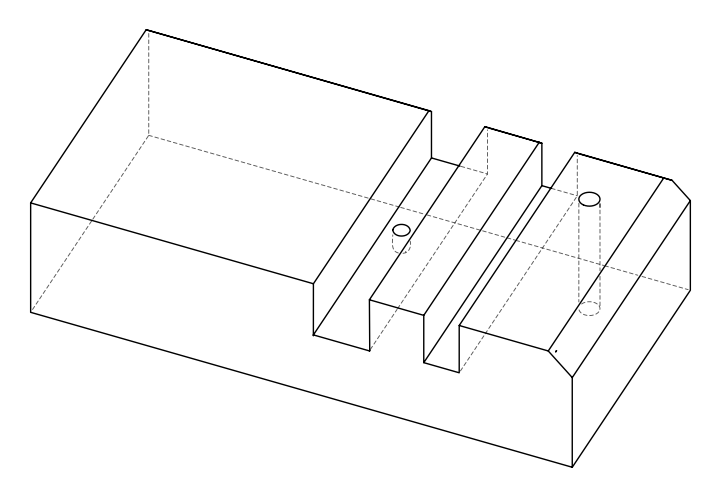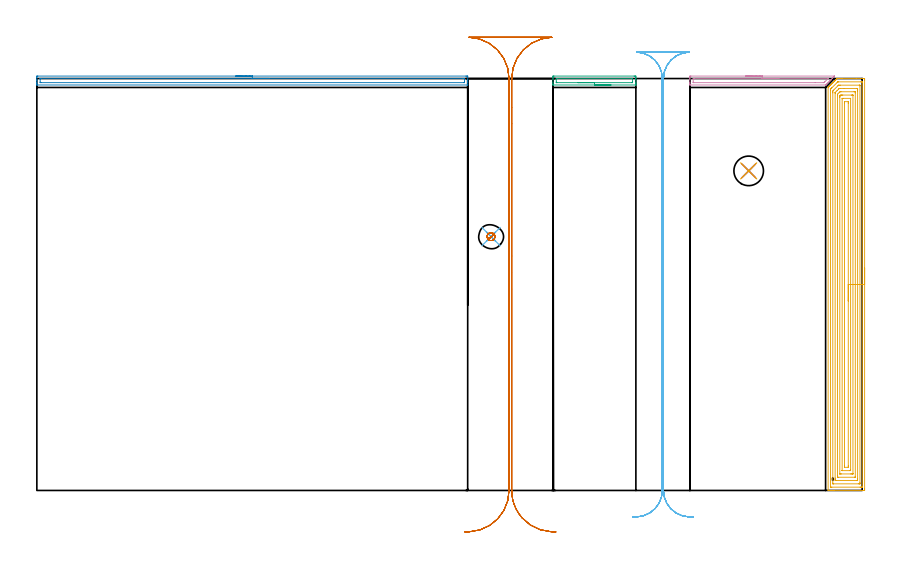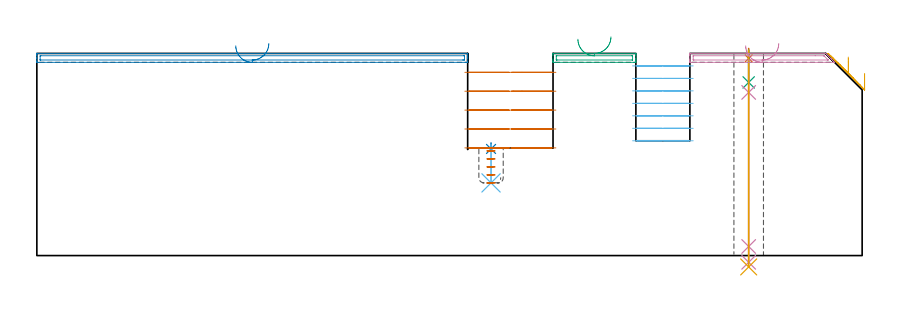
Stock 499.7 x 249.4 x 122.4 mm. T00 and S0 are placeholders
(PLAN: 13 operations, 8 tool changes, 43 min)
(1 SPOT_DRILL | STEP1HOLE | NXT0321_9005460120000 | 0.05 min | 183 mm3)
(2 SPOT_DRILL_1 | STEP1POCKET | NXT0321_9005460120000 | 0.04 min | 6351 mm3)
(3 DRILL_BLIND_HOLE_INTO_CENTER | STEP1HOLE | NXT0301_088 | 0.08 min | 1549 mm3)
(4 GUN_DRILL_THROUGH_HOLE | STEP1HOLE | UGT0307_008 | 0.61 min | 10035 mm3)
(5 DRILL_TO_ENLARGE_THROUGH_HOLE | STEP1HOLE | UGT0301_249 | 0.53 min | 18964 mm3)
(6 DRILL_BLIND_HOLE_INTO_CENTER_1 | STEP1POCKET | NXT0301_128 | 0.11 min | 2348 mm3)
(7 MILL_ROUGH_BLIND_HOLE_CONTOUR | STEP1POCKET | UGT0201_089 | Spiral | 0.6 min | 2448 mm3)
(8 AREA_MILL | FG_CHAMFER_SURFACE | UGT0205_001 | 4.37 min | 3859 mm3)
(9 AREA_MILL_1 | FG_CHAMFER_SURFACE_1 | UGT0205_001 | 0.99 min | 835 mm3)
(10 AREA_MILL_2 | FG_CHAMFER_SURFACE_2 | UGT0205_001 | 1.56 min | 1374 mm3)
(11 AREA_MILL_3 | FG_CHAMFER_SURFACE_3 | UGT0205_001 | 16.3 min | 60800 mm3)
(12 MILL_RECTANGULAR_SLOT | SLOT_RECTANGULAR | UGT0201_004 | Follow Part, ap 8, ae 75% | 8.99 min | 431344 mm3)
(13 MILL_RECTANGULAR_SLOT_1 | SLOT_RECTANGULAR_1 | UGT0201_005 | Follow Part, ap 12.5, ae 75% | 8.77 min | 728581 mm3)
(TOOL NXT0321_9005460120000 | NC Spot Drill, 142deg, 12mm, Carbide, Uncoated | D12 PA142 FL30 Z2)
(TOOL NXT0301_088 | Carbide Drill 11.7mm [860.1-1170-035A1-MM 2214] | D11.7 PA140 FL55 Z2)
(TOOL UGT0307_008 | Gun Drill 11 mm | D11 PA130 FL24 Z1)
(TOOL UGT0301_249 | Twist Drill 17.9 mm | D17.9 PA118 FL130 Z2)
(TOOL NXT0301_128 | Carbide Drill 12mm [861.1-1200-036A1-GP GC34] | D12 PA150 FL37.4 Z2)
(TOOL UGT0201_089 | End mill 10 mm | D10 R3 FL22 Z4)
(TOOL UGT0205_001 | Chamfer Mill 20 x 3 x 45 deg. | D20 FL50 Z2)
(TOOL UGT0201_004 | End Mill 32 mm | D32 FL53 Z6)
(TOOL UGT0201_005 | End Mill 50 mm | D50 FL150 Z8)
(OP 1 SPOT_DRILL)
G17 G21 G94 G90
T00 M6
G54
G17 G0 G90 X431. Y193.5 S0 M3
G43 Z132.4 H0
G94 G81 G98 Z119.4 F250. R125.4
G80
M5
M2
(OP 2 SPOT_DRILL_1)
G17 G21 G94 G90
T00 M6
G54
G17 G0 G90 X275. Y153.7 S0 M3
G43 Z132.4 H0
G94 G81 G98 Z64.563 F250. R68.2
G80
M5
M2
(OP 3 DRILL_BLIND_HOLE_INTO_CENTER)
G17 G21 G94 G90
T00 M6
G54
G17 G0 G90 X431. Y193.5 S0 M3
G43 Z132.4 H1
G94 G81 G98 Z104.85 F250. R124.4
G80
M5
M2
(OP 4 GUN_DRILL_THROUGH_HOLE)
G17 G21 G94 G90
T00 M6
G54
G17 G0 G90 X431. Y193.5 M8
G43 Z132.4 H0
Z118.263
S716 M3
G94 G1 Z98.787 F125. M26
G4 X.084
Z5.5 F250.
G4 X.084
Z-4.065 F125.
G4 X.084
M5
M9
G0 Z118.263
Z132.4
M2
(OP 5 DRILL_TO_ENLARGE_THROUGH_HOLE)
G17 G21 G94 G90
T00 M6
G54
G17 G0 G90 X431. Y193.5 S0 M3
G43 Z132.4 H0
G94 G73 G98 Z-6.878 F250. Q16.16 R124.4
G80
M5
M2
(OP 6 DRILL_BLIND_HOLE_INTO_CENTER_1)
G17 G21 G94 G90
T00 M6
G54
G17 G0 G90 X275. Y153.7 S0 M3
G43 Z132.4 H1
G94 G81 G98 Z44. F250. R67.2
G80
M5
M2
(OP 7 MILL_ROUGH_BLIND_HOLE_CONTOUR)
G17 G21 G94 G90
T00 M6
G54
G17 G0 G90 X275. Y153.7 S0 M3
G43 Z132.4 H0
Z63.36
G94 G3 X275.142 Y155.958 R1.133 F250.
X272.619 Y154.001 R2.258
X274.699 Y151.319 R2.4
X272.619 Y154.001 R-2.4
X273.659 Y152.66 R1.2
X275. Y153.7 R1.2
G0 Z132.4
Z58.52
G3 X275.142 Y155.958 R1.133
X272.619 Y154.001 R2.258
X274.699 Y151.319 R2.4
X272.619 Y154.001 R-2.4
X273.659 Y152.66 R1.2
X275. Y153.7 R1.2
G0 Z132.4
Z53.68
G3 X275.142 Y155.958 R1.133
X272.619 Y154.001 R2.258
X274.699 Y151.319 R2.4
X272.619 Y154.001 R-2.4
X273.659 Y152.66 R1.2
X275. Y153.7 R1.2
G0 Z132.4
Z48.84
G3 X275.142 Y155.958 R1.133
X272.619 Y154.001 R2.258
X274.699 Y151.319 R2.4
X272.619 Y154.001 R-2.4
X273.659 Y152.66 R1.2
X275. Y153.7 R1.2
G0 Z132.4
Z44.
G3 X275.142 Y155.958 R1.133
X272.619 Y154.001 R2.258
X274.699 Y151.319 R2.4
X272.619 Y154.001 R-2.4
X273.659 Y152.66 R1.2
X275. Y153.7 R1.2
G0 Z132.4
M5
M2
(OP 8 AREA_MILL)
G17 G21 G94 G90
T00 M6
G54
G17 G0 G90 X120.45 Y250.9 S1061 M3
G43 Z132.4 H0
Z127.
G94 G1 X120.488 Z126.128 F250.
X120.602 Z125.263
X120.791 Z124.412
X121.053 Z123.58
X121.387 Z122.774
X121.79 Z122.
X122.258 Z121.264
X122.79 Z120.572
X123.379 Z119.929
X124.022 Z119.34
X124.714 Z118.808
X125.45 Z118.34
X126.224 Z117.937
X127.03 Z117.603
X127.862 Z117.341
X128.714 Z117.152
X129.578 Z117.038
X130.45 Z117.
X259.801
X260.295 Y250.899 Z117.001
X260.784 Y250.894 Z117.003
X260.891 Y250.891 Z117.005
X260.9 Y250.41 Z117.485
Y248.642 Z119.252
Y248.072 Z119.825
Y247.758 Z120.138
Y247.188 Z120.708
Y246.874 Z121.021
Y245.848 Z122.052
X260.893 Y245.516 Z122.375
X260.891 Y245.503 Z122.388
X260.741 Y245.5 Z122.4
X0.158
X0.008 Y245.502 Z122.388
X0. Y245.517 Z122.374
Y245.848 Z122.051
Y246.245 Z121.654
Y246.874 Z121.021
Y248.072 Z119.825
Y248.642 Z119.252
Y250.126 Z117.77
X0.003 Y250.41 Z117.485
X0.009 Y250.891 Z117.005
X0.116 Y250.894 Z117.003
X0.605 Y250.9 Z117.
X130.45
Y249.486 Z118.414
X257.618
X258.51 Y249.485 Z118.415
X258.553 Y249.484 Z118.416
X258.89 Y249.467 Z118.433
X258.893 Y249.368 Z118.532
X258.899 Y249.142 Z118.758
X258.9 Y247.372 Z120.528
X258.895 Y246.986 Z120.914
X258.891 Y246.935 Z120.965
X258.887 Y246.92 Z120.98
X258.881 Y246.919 Z120.981
X258.83 Y246.916 Z120.984
X258.723 Y246.915 Z120.985
X258.51 Y246.914 Z120.986
X2.39 Y246.915 Z120.985
X2.347 Y246.916 Z120.984
X2.01 Y246.933 Z120.967
X2.007 Y247.032 Z120.868
X2.001 Y247.258 Z120.642
X2. Y249.028 Z118.872
X2.005 Y249.414 Z118.486
X2.009 Y249.465 Z118.435
X2.013 Y249.48 Z118.42
X2.019 Y249.482 Z118.418
X2.07 Y249.484 Z118.416
X2.177 Y249.485 Z118.415
X2.39 Y249.486 Z118.414
X130.45
X131.322 Z118.452
X132.186 Z118.566
X133.038 Z118.755
X133.87 Z119.017
X134.676 Z119.351
X135.45 Z119.754
X136.186 Z120.223
X136.878 Z120.754
X137.521 Z121.343
X138.11 Z121.986
X138.642 Z122.678
X139.11 Z123.414
X139.513 Z124.188
X139.847 Z124.994
X140.109 Z125.826
X140.298 Z126.678
X140.412 Z127.543
X140.45 Z128.414
G0 Z132.4
M5
M2
(OP 9 AREA_MILL_1)
G17 G21 G94 G90
T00 M6
G54
G17 G0 G90 X347.6 Y245.5 S1061 M3
G43 Z132.4 H0
G94 G1 X347.562 Z131.528 F250.
X347.448 Z130.663
X347.259 Z129.812
X346.997 Z128.98
X346.663 Z128.174
X346.26 Z127.4
X345.792 Z126.664
X345.26 Z125.972
X344.671 Z125.329
X344.028 Z124.739
X343.336 Z124.208
X342.6 Z123.74
X341.826 Z123.337
X341.02 Z123.003
X340.188 Z122.741
X339.336 Z122.552
X338.472 Z122.438
X337.6 Z122.4
X312.644
X312.508 Y245.502 Z122.388
X312.5 Y245.515 Z122.375
Y245.815 Z122.084
Y246.304 Z121.595
Y246.874 Z121.021
Y248.927 Z118.97
Y249.526 Z118.368
Y250.111 Z117.784
X312.503 Y250.41 Z117.485
X312.509 Y250.891 Z117.005
X312.602 Y250.894 Z117.003
X313.089 Y250.9 Z117.
X361.617
X362.111 Y250.899 Z117.001
X362.598 Y250.894 Z117.003
X362.691 Y250.891 Z117.005
X362.7 Y250.41 Z117.485
Y250.111 Z117.784
Y249.526 Z118.368
Y248.927 Z118.97
Y248.642 Z119.255
Y246.874 Z121.021
Y246.304 Z121.595
Y245.815 Z122.083
Y245.515 Z122.375
X362.692 Y245.502 Z122.388
X362.557 Y245.5 Z122.4
X337.6
Y246.914 Z120.986
X314.831
X314.652 Y246.915 Z120.985
X314.563 Y246.917 Z120.983
X314.521 Y246.921 Z120.979
X314.51 Y246.923 Z120.977
X314.508 Y246.938 Z120.962
X314.503 Y247.029 Z120.871
X314.5 Y247.242 Z120.658
X314.501 Y249.01 Z118.89
X314.507 Y249.38 Z118.52
X314.51 Y249.479 Z118.421
X314.554 Y249.481 Z118.419
X314.659 Y249.484 Z118.417
X314.872 Y249.486 Z118.414
X314.913
X360.369
X360.548 Y249.485 Z118.415
X360.637 Y249.483 Z118.417
X360.679 Y249.479 Z118.421
X360.69 Y249.477 Z118.423
X360.692 Y249.463 Z118.437
X360.697 Y249.371 Z118.529
X360.7 Y249.158 Z118.742
X360.699 Y247.39 Z120.51
X360.693 Y247.02 Z120.88
X360.69 Y246.921 Z120.979
X360.646 Y246.919 Z120.981
X360.541 Y246.917 Z120.983
X360.328 Y246.914 Z120.986
X360.287
X337.6
X336.728 Z121.024
X335.864 Z121.138
X335.012 Z121.326
X334.18 Z121.589
X333.374 Z121.923
X332.6 Z122.325
X331.864 Z122.794
X331.172 Z123.325
X330.529 Z123.915
X329.94 Z124.558
X329.408 Z125.25
X328.94 Z125.986
X328.537 Z126.76
X328.203 Z127.566
X327.941 Z128.398
X327.752 Z129.249
X327.638 Z130.114
X327.6 Z130.986
G0 Z132.4
M5
M2
(OP 10 AREA_MILL_2)
G17 G21 G94 G90
T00 M6
G54
G17 G0 G90 X429.2 Y250.9 S1061 M3
G43 Z132.4 H0
Z127.
G94 G1 X429.238 Z126.128 F250.
X429.352 Z125.263
X429.541 Z124.412
X429.803 Z123.58
X430.137 Z122.774
X430.54 Z122.
X431.009 Z121.264
X431.54 Z120.572
X432.129 Z119.929
X432.772 Z119.34
X433.464 Z118.808
X434.2 Z118.34
X434.974 Z117.937
X435.78 Z117.603
X436.612 Z117.341
X437.464 Z117.152
X438.328 Z117.038
X439.2 Z117.
X482.728
X482.985 Y250.897 Z117.002
X482.953 Y250.853 Z117.047
X482.512 Y250.41 Z117.486
X481.926 Y249.826 Z118.074
X481.821 Y249.72 Z118.179
X481.628 Y249.526 Z118.37
X481.061 Y248.961 Z118.939
X480.93 Y248.829 Z119.07
X480.744 Y248.642 Z119.254
X480.197 Y248.097 Z119.803
X479.86 Y247.758 Z120.138
X479.333 Y247.233 Z120.667
X478.976 Y246.874 Z121.022
X478.468 Y246.368 Z121.532
X478.091 Y245.99 Z121.907
X477.601 Y245.501 Z122.398
X477.599
X477.591 Y245.5 Z122.4
X395.54
X395.409 Y245.503 Z122.388
X395.407 Y245.514 Z122.377
X395.4 Y245.807 Z122.092
Y246.319 Z121.58
Y246.874 Z121.021
Y248.92 Z118.978
Y249.526 Z118.368
Y250.107 Z117.788
X395.403 Y250.41 Z117.485
X395.408 Y250.891 Z117.005
X395.498 Y250.894 Z117.003
X395.985 Y250.9 Z117.
X439.2
Y249.486 Z118.414
X478.851 Y249.485 Z118.415
X478.893 Y249.484 Z118.416
X479.11 Y249.47 Z118.43
X479.089 Y249.445 Z118.455
X479.014 Y249.365 Z118.535
X477.069 Y247.418 Z120.482
X476.793 Y247.147 Z120.753
X476.583 Y246.944 Z120.956
X476.545 Y246.921 Z120.979
X476.496 Y246.918 Z120.982
X476.39 Y246.915 Z120.985
X476.178 Y246.914 Z120.986
X471.274
X397.727
X397.548 Y246.915 Z120.985
X397.46 Y246.918 Z120.982
X397.422 Y246.921 Z120.979
X397.41 Y246.941 Z120.959
X397.405 Y247.028 Z120.872
X397.401 Y247.238 Z120.662
Y249.006 Z118.894
X397.406 Y249.371 Z118.529
X397.41 Y249.47 Z118.43
X397.451 Y249.479 Z118.421
X397.555 Y249.483 Z118.417
X397.767 Y249.486 Z118.414
X397.808
X439.2
X440.072 Z118.452
X440.937 Z118.566
X441.788 Z118.755
X442.62 Z119.017
X443.426 Z119.351
X444.2 Z119.754
X444.936 Z120.223
X445.628 Z120.754
X446.271 Z121.343
X446.861 Z121.986
X447.392 Z122.678
X447.86 Z123.414
X448.263 Z124.188
X448.597 Z124.994
X448.859 Z125.826
X449.048 Z126.678
X449.162 Z127.543
X449.2 Z128.414
G0 Z132.4
M5
M2
(OP 11 AREA_MILL_3)
G17 G21 G94 G90
T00 M6
G54
G17 G0 G90 X501.2 Y134.7 S1061 M3
G43 Z132.4 H0
Z110.3
G94 G1 Y134.662 Z109.428 F250.
Y134.548 Z108.564
Y134.359 Z107.712
Y134.097 Z106.88
Y133.763 Z106.074
Y133.36 Z105.3
Y132.892 Z104.564
Y132.36 Z103.872
Y131.771 Z103.229
Y131.128 Z102.64
Y130.436 Z102.108
Y129.7 Z101.64
Y128.926 Z101.237
Y128.12 Z100.903
Y127.288 Z100.641
Y126.436 Z100.452
Y125.572 Z100.338
Y124.7 Z100.3
Y1.034
X501.199 Y0.609 Z100.301
X501.195 Y0.147 Z100.303
X501.192 Y0.009 Z100.306
X500.737 Y0.005 Z100.76
X500.135 Y0. Z101.362
X482.812 Z118.683
X482.21 Z119.284
X481.65 Z119.847
X481.327 Z120.169
X480.767 Z120.729
X480.445 Z121.05
X479.438 Z122.061
X479.108 Z122.383
X479.102 Y0.007 Z122.388
X479.1 Y0.163 Z122.4
Y243.88
X479.104 Y243.996 Z122.389
X479.106 Y244.003 Z122.387
X479.243 Y244.143 Z122.256
X479.426 Y244.327 Z122.073
X479.563 Y244.465 Z121.934
X479.953 Y244.853 Z121.547
X480.059 Y244.959 Z121.441
X480.319 Y245.22 Z121.18
X480.445 Y245.347 Z121.051
X480.805 Y245.705 Z120.695
X480.973 Y245.874 Z120.526
X481.211 Y246.112 Z120.287
X481.327 Y246.229 Z120.169
X481.657 Y246.557 Z119.842
X481.888 Y246.788 Z119.612
X482.104 Y247.005 Z119.394
X482.21 Y247.111 Z119.286
X482.651 Y247.551 Z118.849
X483.092 Y247.994 Z118.404
X483.295 Y248.195 Z118.204
X483.362 Y248.262 Z118.138
X483.974 Y248.876 Z117.522
X484.214 Y249.114 Z117.286
X484.415 Y249.316 Z117.084
X484.487 Y249.386 Z117.012
X484.506 Y249.4 Z116.992
X484.856 Z116.643
X484.899 Z116.601
X485.739 Z115.756
X486.943 Z114.553
X487.503 Z113.991
X496.186 Z105.311
X499.855 Z101.642
X500.135 Y249.399 Z101.362
X500.737 Y249.395 Z100.76
X501.192 Y249.391 Z100.306
X501.195 Y249.253 Z100.303
X501.199 Y248.79 Z100.301
X501.2 Y248.322 Z100.3
Y124.7
X499.786 Z101.714
X499.785 Y2.189 Z101.715
X499.784 Y2.086 Z101.716
X499.781 Y2.036 Z101.719
X499.78 Y2.018 Z101.72
X499.752 Y2.01 Z101.748
X499.361 Y2.002 Z102.139
X498.973 Y2.001 Z102.527
X498.481 Y2. Z103.019
X481.327 Y2.001 Z120.173
X480.832 Y2.003 Z120.668
X480.619 Y2.01 Z120.881
X480.521 Y2.022 Z120.979
X480.515 Y2.324 Z120.985
Y2.395
Y242.471
Y242.541
X480.521 Y242.948 Z120.979
X480.719 Y243.157 Z120.781
X480.985 Y243.434 Z120.515
X481.157 Y243.607 Z120.343
X481.327 Y243.778 Z120.173
X484.555 Y247.005 Z116.945
X484.707 Y247.157 Z116.793
X484.856 Y247.304 Z116.644
X484.924 Y247.366 Z116.576
X484.951 Y247.389 Z116.549
X484.98 Y247.392 Z116.52
X485.102 Y247.397 Z116.398
X485.349 Y247.4 Z116.151
X498.973 Y247.399 Z102.527
X499.468 Y247.397 Z102.032
X499.681 Y247.39 Z101.819
X499.779 Y247.378 Z101.721
X499.785 Y247.076 Z101.715
Y247.005
X499.786 Y124.7 Z101.714
X498.372 Z103.128
X498.371 Y4.789 Z103.129
X498.369 Y4.18 Z103.131
X498.366 Y4.039 Z103.134
X498.365 Y4.012 Z103.135
X498.328 Y4.007 Z103.172
X498.267 Y4.002 Z103.233
X498.09 Y4.001 Z103.41
X497.386 Y4. Z104.114
X482.387 Y4.001 Z119.113
X482.21 Y4.004 Z119.29
X482.032 Y4.01 Z119.468
X481.935 Y4.019 Z119.565
X481.932 Y4.086 Z119.568
X481.93 Y4.18 Z119.57
X481.929 Y4.464 Z119.571
Y240.756
Y241.039
X481.934 Y241.649 Z119.566
X481.936 Y241.925 Z119.564
X482.21 Y242.207 Z119.29
X482.375 Y242.374 Z119.125
X485.037 Y245.037 Z116.463
X485.222 Y245.22 Z116.278
X485.396 Y245.384 Z116.104
X485.565 Y245.395 Z115.935
X485.739 Y245.398 Z115.761
X486.443 Y245.4 Z115.057
X497.913 Y245.399 Z103.587
X498.09 Y245.396 Z103.41
X498.268 Y245.39 Z103.232
X498.365 Y245.381 Z103.135
X498.368 Y245.314 Z103.132
X498.37 Y245.22 Z103.13
X498.371 Y244.935 Z103.129
X498.372 Y124.7 Z103.128
X496.957 Z104.543
Y6.859
X496.954 Y6.223 Z104.546
X496.95 Y6.016 Z104.55
X496.75 Y6.01 Z104.75
X496.326 Y6.001 Z105.174
X496.292 Y6. Z105.208
X483.94 Z117.56
X483.544 Y6.006 Z117.956
X483.353 Y6.01 Z118.147
X483.35 Y6.12 Z118.15
X483.344 Y6.604 Z118.156
X483.343 Y6.859 Z118.157
Y7.498
Y240.502
X483.344 Y240.756 Z118.156
X483.347 Y240.835 Z118.153
X483.35 Y240.872 Z118.15
X483.365 Y240.904 Z118.135
X483.465 Y241.011 Z118.035
X483.592 Y241.142 Z117.908
X484.479 Y242.03 Z117.021
X485.367 Y242.918 Z116.133
X485.739 Y243.288 Z115.761
X485.813 Y243.358 Z115.687
X485.839 Y243.379 Z115.661
X485.879 Y243.39 Z115.621
X485.985 Y243.395 Z115.515
X486.197 Y243.398 Z115.303
X486.621 Y243.4 Z114.879
X488.827 Z112.673
X496.36 Z105.14
X496.756 Y243.394 Z104.744
X496.947 Y243.39 Z104.553
X496.95 Y243.28 Z104.55
X496.956 Y242.796 Z104.544
X496.957 Y242.541 Z104.543
Y241.902
Y124.7
X495.543 Z105.957
X495.542 Y8.241 Z105.958
X495.54 Y8.107 Z105.96
X495.536 Y8.009 Z105.964
X495.522 Y8.006 Z105.978
X495.444 Y8.002 Z106.056
X495.198 Y8. Z106.302
X485.493 Z116.007
X484.856 Y8.007 Z116.644
X484.772 Y8.01 Z116.728
X484.762 Y8.342 Z116.738
X484.758 Y8.543 Z116.742
X484.757 Y8.644 Z116.743
X484.758 Y239.07 Z116.742
X484.768 Y239.863 Z116.732
X484.81 Y239.91 Z116.69
X484.856 Y239.958 Z116.644
X485.739 Y240.84 Z115.761
X486.145 Y241.238 Z115.355
X486.305 Y241.39 Z115.195
X486.621 Y241.396 Z114.879
X486.867 Y241.4 Z114.633
X494.807 Z106.693
X495.444 Y241.393 Z106.056
X495.528 Y241.39 Z105.972
X495.538 Y241.058 Z105.962
X495.542 Y240.857 Z105.958
X495.543 Y240.756 Z105.957
Y124.7
X494.129 Z107.371
X494.128 Y10.202 Z107.372
X494.127 Y10.088 Z107.373
X494.124 Y10.032 Z107.376
X494.122 Y10.012 Z107.378
X494.097 Y10.007 Z107.403
X493.679 Y10.002 Z107.821
X493.221 Y10. Z108.279
X492.797 Z108.703
X487.045 Z114.455
X486.621 Y10.004 Z114.879
X486.197 Y10.01 Z115.303
X486.177 Y10.011 Z115.323
X486.175 Y10.029 Z115.325
X486.173 Y10.076 Z115.327
X486.172 Y10.156 Z115.328
X486.171 Y10.278 Z115.329
X486.172 Y238.078 Z115.328
X486.173 Y238.531 Z115.327
X486.176 Y238.751 Z115.324
X486.178 Y238.802 Z115.322
X486.206 Y238.846 Z115.294
X486.321 Y238.97 Z115.179
X486.472 Y239.122 Z115.028
X486.621 Y239.268 Z114.879
X486.74 Y239.38 Z114.76
X486.85 Y239.39 Z114.65
X487.081 Y239.397 Z114.419
X487.503 Y239.399 Z113.997
X487.961 Y239.4 Z113.539
X493.255 Z108.245
X493.679 Y239.396 Z107.821
X494.103 Y239.39 Z107.397
X494.123 Y239.388 Z107.377
X494.125 Y239.371 Z107.375
X494.127 Y239.324 Z107.373
X494.128 Y239.244 Z107.372
X494.129 Y239.122 Z107.371
Y124.7
X492.715 Z108.785
X492.714 Y12.299 Z108.786
X492.713 Y12.215 Z108.787
X492.708 Y12.022 Z108.792
X492.339 Y12.008 Z109.161
X492.126 Y12.001 Z109.374
X487.637 Z113.863
X487.618 Y12.003 Z113.882
X487.6 Y12.009 Z113.9
X487.592 Y12.015 Z113.908
X487.59 Y12.034 Z113.91
X487.586 Y12.131 Z113.914
Y237.101
X487.587 Y237.185 Z113.913
X487.592 Y237.378 Z113.908
X487.961 Y237.392 Z113.539
X488.174 Y237.399 Z113.326
X492.663 Z108.837
X492.682 Y237.397 Z108.818
X492.7 Y237.391 Z108.8
X492.708 Y237.385 Z108.792
X492.71 Y237.366 Z108.79
X492.714 Y237.269 Z108.786
X492.715 Y124.7 Z108.785
X491.3 Z110.2
Y14.893
X491.299 Y14.623 Z110.201
X491.293 Y14.001 Z110.207
X489.007 Z112.493
X489.002 Y14.269 Z112.498
X489. Y14.893 Z112.5
Y15.165
Y234.507
X489.001 Y234.777 Z112.499
X489.007 Y235.399 Z112.493
X491.293 Z110.207
X491.298 Y235.131 Z110.202
X491.3 Y234.507 Z110.2
Y234.235
Y124.7
Y123.828 Z110.238
Y122.964 Z110.351
Y122.112 Z110.54
Y121.28 Z110.803
Y120.474 Z111.136
Y119.7 Z111.539
Y118.964 Z112.008
Y118.272 Z112.539
Y117.629 Z113.128
Y117.04 Z113.772
Y116.508 Z114.464
Y116.04 Z115.2
Y115.637 Z115.973
Y115.303 Z116.779
Y115.041 Z117.611
Y114.852 Z118.463
Y114.738 Z119.328
Y114.7 Z120.2
G0 Z132.4
M5
M2
(OP 12 MILL_RECTANGULAR_SLOT)
G17 G21 G94 G90
T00 M6
G54
G17 G0 G90 X397.415 Y-16.154 S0 M3
G43 Z132.4 H0
Z114.843
G94 G1 X394.421 Y-15.97 F250.
G2 X379.4 Y0. R16. F500.
G1 Y249.4
G2 X394.834 Y265.39 R16.
G1 Y265.4
X363.266
Y265.39
G2 X378.7 Y249.4 R16.
G1 Y0.
G2 X363.679 Y-15.97 R16.
G1 X360.685 Y-16.154 F250.
G0 X397.415 Z107.286
G1 X394.421 Y-15.97
G2 X379.4 Y0. R16. F500.
G1 Y249.4
G2 X394.834 Y265.39 R16.
G1 X363.266
G2 X378.7 Y249.4 R16.
G1 Y0.
G2 X363.679 Y-15.97 R16.
G1 X360.685 Y-16.154 F250.
G0 X397.415 Z99.729
G1 X394.421 Y-15.97
G2 X379.4 Y0. R16. F500.
G1 Y249.4
G2 X394.834 Y265.39 R16.
G1 Y265.4
X363.266
Y265.39
G2 X378.7 Y249.4 R16.
G1 Y0.
G2 X363.679 Y-15.97 R16.
G1 X360.685 Y-16.154 F250.
G0 X397.415 Z92.171
G1 X394.421 Y-15.97
G2 X379.4 Y0. R16. F500.
G1 Y249.4
G2 X394.834 Y265.39 R16.
G1 Y265.4
X363.266
Y265.39
G2 X378.7 Y249.4 R16.
G1 Y0.
G2 X363.679 Y-15.97 R16.
G1 X360.685 Y-16.154 F250.
G0 X397.415 Z84.614
G1 X394.421 Y-15.97
G2 X379.4 Y0. R16. F500.
G1 Y249.4
G2 X394.834 Y265.39 R16.
G1 Y265.4
X363.266
Y265.39
G2 X378.7 Y249.4 R16.
G1 Y0.
G2 X363.679 Y-15.97 R16.
G1 X360.685 Y-16.154 F250.
G0 X397.415 Z77.057
G1 X394.421 Y-15.97
G2 X379.4 Y0. R16. F500.
G1 Y249.4
G2 X394.834 Y265.39 R16.
G1 Y265.4
X363.266
Y265.39
G2 X378.7 Y249.4 R16.
G1 Y0.
G2 X363.679 Y-15.97 R16.
G1 X360.685 Y-16.154 F250.
G0 X397.415 Z69.5
G1 X394.421 Y-15.97
G2 X379.4 Y0. R16. F500.
G1 Y249.4
G2 X394.834 Y265.39 R16.
G1 Y265.4
X363.266
Y265.39
G2 X378.7 Y249.4 R16.
G1 Y0.
G2 X363.679 Y-15.97 R16.
G1 X360.685 Y-16.154 F250.
G0 Z132.4
M5
M2
(OP 13 MILL_RECTANGULAR_SLOT_1)
G17 G21 G94 G90
T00 M6
G54
G17 G0 G90 X314.272 Y-25.117 S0 M3
G43 Z132.4 H0
Z110.96
G94 G1 X311.276 Y-24.97 F250.
G2 X293.735 Y-16.518 R25. F500.
X288.783 Y-7.907 R25. F397.
X287.5 Y0. R25. F306.
G1 Y221.955
Y231.955 F487.
Y249.4 F500.
G2 X311.793 Y274.39 R25.
G1 X261.607
G2 X285.9 Y249.4 R25.
G1 Y0.
G2 X262.124 Y-24.97 R25.
G1 X259.128 Y-25.117 F250.
G0 X314.272 Z99.52
G1 X311.276 Y-24.97
G2 X293.735 Y-16.518 R25. F500.
X288.783 Y-7.907 R25. F397.
X287.5 Y0. R25. F306.
G1 Y221.955
Y231.955 F487.
Y249.4 F500.
G2 X311.793 Y274.39 R25.
G1 X261.607
G2 X285.9 Y249.4 R25.
G1 Y0.
G2 X262.124 Y-24.97 R25.
G1 X259.128 Y-25.117 F250.
G0 X314.272 Z88.08
G1 X311.276 Y-24.97
G2 X293.735 Y-16.518 R25. F500.
X288.783 Y-7.907 R25. F373.
X287.5 Y0. R25. F286.
G1 Y131.955
Y141.955 F317.
Y221.955 F279.
Y231.955 F446.
Y249.4 F500.
G2 X311.793 Y274.39 R25.
G1 X261.607
G2 X285.9 Y249.4 R25.
G1 Y0.
G2 X262.124 Y-24.97 R25.
G1 X259.128 Y-25.117 F250.
G0 X314.272 Z76.64
G1 X311.276 Y-24.97
G2 X293.735 Y-16.518 R25. F500.
X288.783 Y-7.907 R25. F397.
X287.5 Y0. R25. F306.
G1 Y121.955
Y141.955 F345.
Y221.955 F295.
Y231.955 F487.
Y249.4 F500.
G2 X311.793 Y274.39 R25.
G1 X261.607
G2 X285.9 Y249.4 R25.
G1 Y0.
G2 X262.124 Y-24.97 R25.
G1 X259.128 Y-25.117 F250.
G0 X314.272 Z65.2
G1 X311.276 Y-24.97
G2 X293.735 Y-16.518 R25. F500.
X288.783 Y-7.907 R25. F373.
X287.5 Y0. R25. F286.
G1 Y121.955
Y141.955 F330.
Y221.955 F279.
Y231.955 F446.
Y249.4 F500.
G2 X311.793 Y274.39 R25.
G1 X261.607
G2 X285.9 Y249.4 R25.
G1 Y0.
G2 X262.124 Y-24.97 R25.
G1 X259.128 Y-25.117 F250.
G0 Z132.4
M5
M2
